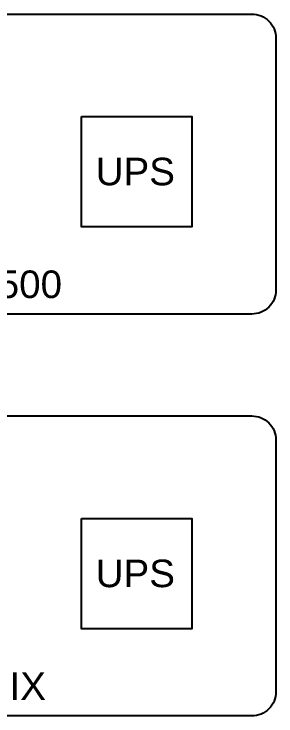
# Paper-space layout 'Sample Network Drawing - A1 Sheet' of a CAD drawing. Extents: x 49 to 806, y 22 to 564.
# Drawn here: x 406.4 to 430.1, y 187.7 to 251.3 of the extents above; entities that cross this region are included whole.
import ezdxf

# ---------------------------------------------------------------- set-up
doc = ezdxf.new("R2010")
doc.units = 0
doc.layers.add('N-ANNO-TEXT-EXST', color=252, linetype='Continuous', lineweight=18)
doc.layers.add('N-EQPM-EXST', color=252, linetype='Continuous', lineweight=25)
doc.styles.add('_CGS_2-5_NOTES', font='arial.ttf', dxfattribs={"height": 2.5})

psp = doc.layouts.new('Sample Network Drawing - A1 Sheet')

# ---------------------------------------------------------------- linework, layer by layer
at = {"layer": 'N-EQPM-EXST'}
for points in [[(368.815, 251.321), (427.916, 251.321, -0.414214), (430.104, 249.134), (430.104, 226.3, -0.414214), (427.916, 224.113), (368.815, 224.113, -0.414214), (366.627, 226.3), (366.627, 249.134, -0.414214)], [(368.815, 214.882), (427.916, 214.882, -0.414214), (430.104, 212.694), (430.104, 189.861, -0.414214), (427.916, 187.673), (368.815, 187.673, -0.414214), (366.627, 189.861), (366.627, 212.694, -0.414214)]]:
    psp.add_lwpolyline(points, format="xyb", close=True, dxfattribs=at)
for points in [[(412.497, 242.016), (422.497, 242.016), (422.497, 232.016), (412.497, 232.016)], [(412.497, 205.577), (422.497, 205.577), (422.497, 195.577), (412.497, 195.577)]]:
    psp.add_lwpolyline(points, close=True, dxfattribs=at)

# ---------------------------------------------------------------- texts
at = {"layer": 'N-ANNO-TEXT-EXST', "char_height": 2.5, "attachment_point": 2, "style": '_CGS_2-5_NOTES'}
for s, insert, width in [('UPS', (417.374, 238.292), 9.41618), ('AB MICROLOGIX 1500', (392.406, 228.069), 48.00662), ('UPS', (417.374, 201.852), 9.41618), ('AB COMPACTLOGIX', (392.406, 191.63), 51.10865)]:
    psp.add_mtext(s, dxfattribs=dict(at, insert=insert, width=width))

doc.saveas('drawing.dxf')
